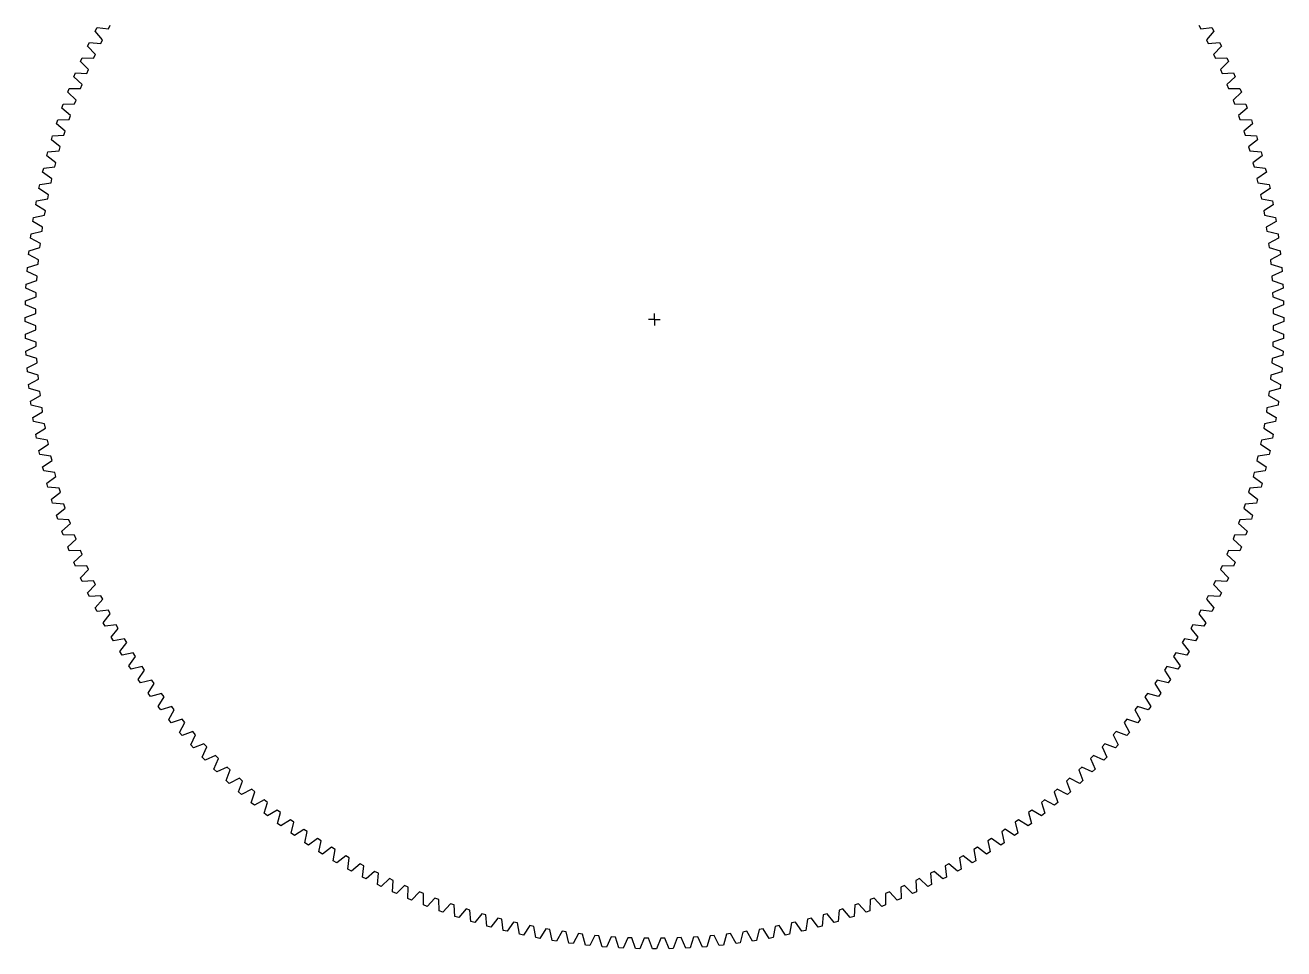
# Model space of a CAD drawing. Header units: millimetres. Extents: x 20 to 587, y 13 to 398.
# Drawn here: x 317.5 to 424.6, y 23.6 to 102.2 of the extents above; entities that cross this region are included whole.
import ezdxf

# ---------------------------------------------------------------- set-up
doc = ezdxf.new("R2010")
doc.units = ezdxf.units.MM

msp = doc.modelspace()

# ---------------------------------------------------------------- linework, layer by layer
at = {"color": 7, "true_color": 0xffffff}
for p, q in [((323.5, 101.71), (323.66, 102.02)), ((323.66, 102.02), (324.62, 101.92)), ((417.57, 101.92), (418.53, 102.02)), ((418.53, 102.02), (418.69, 101.71)), ((322.86, 100.44), (323.01, 100.75)), ((323.01, 100.75), (323.98, 100.67)), ((324.13, 100.99), (323.5, 101.71)), ((418.69, 101.71), (418.05, 100.99)), ((418.21, 100.67), (419.18, 100.75)), ((419.18, 100.75), (419.33, 100.44)), ((323.52, 99.73), (322.86, 100.44)), ((419.33, 100.44), (418.67, 99.73)), ((322.26, 99.15), (322.4, 99.46)), ((322.93, 98.46), (322.26, 99.15)), ((322.4, 99.46), (323.37, 99.41)), ((418.82, 99.41), (419.79, 99.46)), ((419.93, 99.15), (419.25, 98.46)), ((419.79, 99.46), (419.93, 99.15)), ((321.69, 97.84), (321.83, 98.16)), ((322.38, 97.17), (321.69, 97.84)), ((321.83, 98.16), (322.79, 98.13)), ((419.4, 98.13), (420.36, 98.16)), ((420.5, 97.84), (419.8, 97.17)), ((420.36, 98.16), (420.5, 97.84)), ((321.16, 96.52), (321.28, 96.84)), ((321.87, 95.86), (321.16, 96.52)), ((321.28, 96.84), (322.25, 96.84)), ((419.94, 96.84), (420.9, 96.84)), ((421.03, 96.52), (420.32, 95.86)), ((420.9, 96.84), (421.03, 96.52)), ((320.66, 95.18), (320.78, 95.51)), ((320.78, 95.51), (321.75, 95.53)), ((420.44, 95.53), (421.41, 95.51)), ((421.41, 95.51), (421.53, 95.18)), ((321.39, 94.55), (320.66, 95.18)), ((421.53, 95.18), (420.8, 94.54)), ((320.2, 93.83), (320.31, 94.16)), ((320.94, 93.22), (320.2, 93.83)), ((320.31, 94.16), (321.28, 94.21)), ((420.91, 94.21), (421.88, 94.16)), ((421.99, 93.83), (421.24, 93.22)), ((421.88, 94.16), (421.99, 93.83)), ((319.77, 92.47), (319.87, 92.8)), ((320.53, 91.88), (319.77, 92.47)), ((319.87, 92.8), (320.84, 92.88)), ((421.35, 92.88), (422.31, 92.8)), ((422.41, 92.47), (421.65, 91.87)), ((422.31, 92.8), (422.41, 92.47)), ((319.38, 91.1), (319.48, 91.44)), ((320.16, 90.52), (319.38, 91.1)), ((319.48, 91.44), (320.44, 91.54)), ((421.75, 91.54), (422.71, 91.44)), ((422.8, 91.1), (422.02, 90.52)), ((422.71, 91.44), (422.8, 91.1)), ((319.03, 89.72), (319.12, 90.06)), ((319.12, 90.06), (320.07, 90.18)), ((422.11, 90.18), (423.07, 90.06)), ((423.07, 90.06), (423.16, 89.72)), ((319.82, 89.16), (319.03, 89.72)), ((423.16, 89.72), (422.36, 89.16)), ((318.72, 88.33), (318.79, 88.67)), ((319.52, 87.79), (318.72, 88.33)), ((318.79, 88.67), (319.75, 88.82)), ((422.44, 88.82), (423.4, 88.67)), ((423.47, 88.33), (422.66, 87.79)), ((423.4, 88.67), (423.47, 88.33)), ((318.44, 86.93), (318.5, 87.27)), ((319.26, 86.42), (318.44, 86.93)), ((318.5, 87.27), (319.46, 87.45)), ((422.73, 87.45), (423.68, 87.27)), ((423.75, 86.93), (422.93, 86.42)), ((423.68, 87.27), (423.75, 86.93)), ((318.2, 85.52), (318.25, 85.87)), ((318.25, 85.87), (319.2, 86.07)), ((422.99, 86.07), (423.93, 85.87)), ((423.93, 85.87), (423.99, 85.52)), ((318.04, 84.46), (318.98, 84.69)), ((319.03, 85.03), (318.2, 85.52)), ((423.99, 85.52), (423.15, 85.03)), ((423.21, 84.69), (424.15, 84.46)), ((317.99, 84.11), (318.04, 84.46)), ((318.84, 83.65), (317.99, 84.11)), ((424.19, 84.11), (423.34, 83.65)), ((424.15, 84.46), (424.19, 84.11)), ((317.83, 82.7), (317.87, 83.04)), ((318.69, 82.25), (317.83, 82.7)), ((317.87, 83.04), (318.8, 83.3)), ((423.39, 83.3), (424.32, 83.04)), ((424.36, 82.7), (423.5, 82.25)), ((424.32, 83.04), (424.36, 82.7)), ((317.7, 81.28), (317.73, 81.62)), ((317.73, 81.62), (318.66, 81.9)), ((423.53, 81.9), (424.46, 81.62)), ((424.46, 81.62), (424.49, 81.28)), ((317.63, 80.2), (318.55, 80.5)), ((318.57, 80.86), (317.7, 81.28)), ((424.49, 81.28), (423.62, 80.86)), ((423.64, 80.5), (424.56, 80.2)), ((317.61, 79.85), (317.63, 80.2)), ((318.49, 79.46), (317.61, 79.85)), ((424.58, 79.85), (423.69, 79.46)), ((424.56, 80.2), (424.58, 79.85)), ((317.56, 78.43), (317.57, 78.78)), ((318.45, 78.06), (317.56, 78.43)), ((317.57, 78.78), (318.48, 79.1)), ((423.71, 79.1), (424.62, 78.78)), ((424.63, 78.43), (423.74, 78.06)), ((424.62, 78.78), (424.63, 78.43)), ((317.54, 77.35), (318.45, 77.7)), ((317.54, 77), (317.54, 77.35)), ((423.74, 77.7), (424.64, 77.35)), ((424.64, 77.35), (424.64, 77)), ((318.44, 76.65), (317.54, 77)), ((317.56, 75.93), (318.45, 76.3)), ((424.64, 77), (423.74, 76.65)), ((423.74, 76.3), (424.63, 75.93)), ((317.57, 75.58), (317.56, 75.93)), ((318.48, 75.25), (317.57, 75.58)), ((424.62, 75.58), (423.71, 75.25)), ((424.63, 75.93), (424.62, 75.58)), ((317.61, 74.5), (318.49, 74.9)), ((317.63, 74.15), (317.61, 74.5)), ((318.55, 73.85), (317.63, 74.15)), ((424.56, 74.15), (423.64, 73.85)), ((423.7, 74.9), (424.58, 74.5)), ((424.58, 74.5), (424.56, 74.15)), ((317.7, 73.08), (318.57, 73.5)), ((317.73, 72.73), (317.7, 73.08)), ((423.62, 73.5), (424.49, 73.08)), ((424.49, 73.08), (424.46, 72.73)), ((318.65, 72.45), (317.73, 72.73)), ((317.83, 71.66), (318.69, 72.1)), ((423.5, 72.1), (424.36, 71.66)), ((424.46, 72.73), (423.53, 72.45)), ((317.87, 71.31), (317.83, 71.66)), ((318.8, 71.06), (317.87, 71.31)), ((317.99, 70.24), (318.84, 70.71)), ((423.35, 70.71), (424.19, 70.24)), ((424.32, 71.31), (423.39, 71.06)), ((424.36, 71.66), (424.32, 71.31)), ((318.04, 69.9), (317.99, 70.24)), ((318.98, 69.67), (318.04, 69.9)), ((424.15, 69.9), (423.21, 69.67)), ((424.19, 70.24), (424.15, 69.9)), ((318.2, 68.83), (319.03, 69.32)), ((318.25, 68.49), (318.2, 68.83)), ((423.16, 69.32), (423.99, 68.83)), ((423.99, 68.83), (423.93, 68.49)), ((319.2, 68.29), (318.25, 68.49)), ((318.44, 67.43), (319.26, 67.94)), ((422.93, 67.94), (423.75, 67.43)), ((423.93, 68.49), (422.99, 68.29)), ((318.5, 67.08), (318.44, 67.43)), ((319.45, 66.91), (318.5, 67.08)), ((318.72, 66.03), (319.53, 66.56)), ((422.66, 66.56), (423.47, 66.03)), ((423.68, 67.08), (422.73, 66.91)), ((423.75, 67.43), (423.68, 67.08)), ((318.79, 65.69), (318.72, 66.03)), ((319.74, 65.54), (318.79, 65.69)), ((423.4, 65.69), (422.44, 65.54)), ((423.47, 66.03), (423.4, 65.69)), ((319.03, 64.64), (319.83, 65.19)), ((319.12, 64.3), (319.03, 64.64)), ((320.07, 64.17), (319.12, 64.3)), ((423.07, 64.3), (422.11, 64.17)), ((422.36, 65.19), (423.15, 64.64)), ((423.15, 64.64), (423.07, 64.3)), ((319.38, 63.26), (320.16, 63.83)), ((319.48, 62.92), (319.38, 63.26)), ((422.03, 63.83), (422.8, 63.26)), ((422.8, 63.26), (422.71, 62.92)), ((320.44, 62.82), (319.48, 62.92)), ((319.77, 61.89), (320.54, 62.48)), ((421.65, 62.48), (422.41, 61.89)), ((422.71, 62.92), (421.75, 62.82)), ((319.87, 61.55), (319.77, 61.89)), ((320.84, 61.48), (319.87, 61.55)), ((320.2, 60.52), (320.95, 61.14)), ((421.24, 61.14), (421.99, 60.52)), ((422.31, 61.55), (421.35, 61.48)), ((422.41, 61.89), (422.31, 61.55)), ((320.31, 60.19), (320.2, 60.52)), ((321.27, 60.14), (320.31, 60.19)), ((421.88, 60.19), (420.91, 60.14)), ((421.99, 60.52), (421.88, 60.19)), ((320.66, 59.18), (321.39, 59.81)), ((320.78, 58.85), (320.66, 59.18)), ((420.8, 59.81), (421.53, 59.18)), ((421.53, 59.18), (421.41, 58.85)), ((321.74, 58.82), (320.78, 58.85)), ((321.16, 57.84), (321.87, 58.49)), ((321.28, 57.51), (321.16, 57.84)), ((420.32, 58.49), (421.03, 57.84)), ((421.41, 58.85), (420.44, 58.82)), ((421.03, 57.84), (420.9, 57.51)), ((322.25, 57.52), (321.28, 57.51)), ((321.69, 56.52), (322.39, 57.19)), ((419.8, 57.19), (420.5, 56.52)), ((420.9, 57.51), (419.94, 57.52)), ((321.83, 56.2), (321.69, 56.52)), ((322.79, 56.22), (321.83, 56.2)), ((322.26, 55.21), (322.93, 55.9)), ((419.25, 55.9), (419.93, 55.21)), ((420.36, 56.2), (419.39, 56.22)), ((420.5, 56.52), (420.36, 56.2)), ((322.4, 54.89), (322.26, 55.21)), ((323.37, 54.94), (322.4, 54.89)), ((322.86, 53.92), (323.52, 54.63)), ((418.67, 54.63), (419.33, 53.92)), ((419.79, 54.89), (418.82, 54.95)), ((419.93, 55.21), (419.79, 54.89)), ((323.01, 53.6), (322.86, 53.92)), ((323.97, 53.68), (323.01, 53.6)), ((419.18, 53.6), (418.21, 53.68)), ((419.33, 53.92), (419.18, 53.6)), ((323.5, 52.64), (324.14, 53.37)), ((323.66, 52.33), (323.5, 52.64)), ((418.05, 53.37), (418.69, 52.64)), ((418.69, 52.64), (418.53, 52.33)), ((324.62, 52.44), (323.66, 52.33)), ((324.17, 51.38), (324.79, 52.13)), ((417.4, 52.13), (418.02, 51.38)), ((418.53, 52.33), (417.57, 52.44)), ((324.34, 51.08), (324.17, 51.38)), ((325.29, 51.21), (324.34, 51.08)), ((324.87, 50.14), (325.47, 50.9)), ((416.72, 50.9), (417.32, 50.14)), ((417.85, 51.08), (416.89, 51.21)), ((418.02, 51.38), (417.85, 51.08)), ((325.05, 49.84), (324.87, 50.14)), ((326, 50), (325.05, 49.84)), ((325.6, 48.92), (326.18, 49.7)), ((416, 49.7), (416.58, 48.92)), ((417.14, 49.84), (416.19, 50)), ((417.32, 50.14), (417.14, 49.84)), ((325.79, 48.63), (325.6, 48.92)), ((326.74, 48.81), (325.79, 48.63)), ((326.37, 47.72), (326.93, 48.51)), ((415.26, 48.51), (415.81, 47.72)), ((416.4, 48.63), (415.45, 48.81)), ((416.58, 48.92), (416.4, 48.63)), ((326.57, 47.43), (326.37, 47.72)), ((327.51, 47.64), (326.57, 47.43)), ((327.17, 46.54), (327.71, 47.35)), ((414.48, 47.34), (415.01, 46.54)), ((415.62, 47.43), (414.68, 47.64)), ((415.81, 47.72), (415.62, 47.43)), ((327.37, 46.26), (327.17, 46.54)), ((328.31, 46.49), (327.37, 46.26)), ((328, 45.38), (328.52, 46.2)), ((413.67, 46.2), (414.18, 45.38)), ((414.81, 46.26), (413.87, 46.49)), ((415.01, 46.54), (414.81, 46.26)), ((328.21, 45.1), (328, 45.38)), ((329.14, 45.36), (328.21, 45.1)), ((328.87, 44.25), (329.36, 45.08)), ((412.83, 45.08), (413.32, 44.25)), ((413.97, 45.1), (413.04, 45.36)), ((414.18, 45.38), (413.97, 45.1)), ((329.08, 43.97), (328.87, 44.25)), ((330.01, 44.25), (329.08, 43.97)), ((329.76, 43.13), (330.23, 43.98)), ((411.96, 43.98), (412.43, 43.13)), ((413.11, 43.97), (412.18, 44.25)), ((413.32, 44.25), (413.11, 43.97)), ((329.98, 42.87), (329.76, 43.13)), ((330.9, 43.17), (329.98, 42.87)), ((330.68, 42.05), (331.13, 42.9)), ((411.06, 42.9), (411.51, 42.05)), ((412.21, 42.87), (411.29, 43.17)), ((412.43, 43.13), (412.21, 42.87)), ((330.91, 41.78), (330.68, 42.05)), ((331.82, 42.11), (330.91, 41.78)), ((331.63, 40.98), (332.05, 41.85)), ((410.13, 41.85), (410.56, 40.98)), ((411.28, 41.78), (410.37, 42.11)), ((411.51, 42.05), (411.28, 41.78)), ((331.87, 40.73), (331.63, 40.98)), ((332.76, 41.08), (331.87, 40.73)), ((332.61, 39.94), (333.01, 40.83)), ((409.18, 40.82), (409.58, 39.95)), ((410.32, 40.73), (409.42, 41.08)), ((410.56, 40.98), (410.32, 40.73)), ((332.85, 39.69), (332.61, 39.94)), ((333.74, 40.07), (332.85, 39.69)), ((333.61, 38.93), (333.99, 39.82)), ((408.2, 39.82), (408.58, 38.93)), ((409.34, 39.69), (408.45, 40.07)), ((409.58, 39.95), (409.34, 39.69)), ((333.86, 38.69), (333.61, 38.93)), ((334.74, 39.09), (333.86, 38.69)), ((334.64, 37.95), (335, 38.85)), ((407.19, 38.85), (407.55, 37.95)), ((408.33, 38.69), (407.45, 39.09)), ((408.58, 38.93), (408.33, 38.69)), ((334.9, 37.71), (334.64, 37.95)), ((335.77, 38.14), (334.9, 37.71)), ((335.7, 36.99), (336.03, 37.9)), ((406.16, 37.9), (406.49, 36.99)), ((407.29, 37.71), (406.42, 38.14)), ((407.55, 37.95), (407.29, 37.71)), ((335.96, 36.76), (335.7, 36.99)), ((336.82, 37.21), (335.96, 36.76)), ((336.78, 36.06), (337.09, 36.98)), ((405.1, 36.98), (405.41, 36.07)), ((406.23, 36.76), (405.37, 37.21)), ((406.49, 36.99), (406.23, 36.76)), ((337.05, 35.84), (336.78, 36.06)), ((337.89, 36.31), (337.05, 35.84)), ((337.89, 35.17), (338.17, 36.09)), ((338.99, 35.44), (338.16, 34.95)), ((404.02, 34.95), (403.19, 35.44)), ((404.02, 36.09), (404.3, 35.17)), ((405.14, 35.84), (404.29, 36.31)), ((405.41, 36.07), (405.14, 35.84)), ((338.16, 34.95), (337.89, 35.17)), ((339.02, 34.3), (339.28, 35.23)), ((339.3, 34.09), (339.02, 34.3)), ((340.12, 34.6), (339.3, 34.09)), ((340.17, 33.46), (340.4, 34.4)), ((401.79, 34.4), (402.02, 33.46)), ((402.89, 34.09), (402.07, 34.6)), ((403.17, 34.3), (402.89, 34.09)), ((402.91, 35.23), (403.17, 34.3)), ((404.3, 35.17), (404.02, 34.95)), ((340.46, 33.26), (340.17, 33.46)), ((341.26, 33.79), (340.46, 33.26)), ((341.35, 32.65), (341.55, 33.6)), ((400.64, 33.59), (400.84, 32.65)), ((401.73, 33.26), (400.93, 33.8)), ((402.02, 33.46), (401.73, 33.26)), ((341.64, 32.46), (341.35, 32.65)), ((342.43, 33.01), (341.64, 32.46)), ((342.54, 31.87), (342.72, 32.82)), ((343.61, 32.27), (342.84, 31.69)), ((399.35, 31.69), (398.57, 32.27)), ((399.46, 32.82), (399.65, 31.87)), ((400.55, 32.46), (399.76, 33.02)), ((400.84, 32.65), (400.55, 32.46)), ((342.84, 31.69), (342.54, 31.87)), ((343.76, 31.13), (343.91, 32.09)), ((344.06, 30.95), (343.76, 31.13)), ((344.82, 31.55), (344.06, 30.95)), ((344.99, 30.42), (345.12, 31.38)), ((397.06, 31.38), (397.19, 30.42)), ((398.13, 30.95), (397.37, 31.55)), ((398.43, 31.13), (398.13, 30.95)), ((398.27, 32.08), (398.43, 31.13)), ((399.65, 31.87), (399.35, 31.69)), ((345.3, 30.25), (344.99, 30.42)), ((346.04, 30.87), (345.3, 30.25)), ((346.25, 29.74), (346.35, 30.7)), ((347.28, 30.22), (346.56, 29.58)), ((347.52, 29.1), (347.6, 30.06)), ((394.59, 30.06), (394.67, 29.1)), ((395.63, 29.58), (394.9, 30.22)), ((395.84, 30.7), (395.94, 29.74)), ((396.89, 30.25), (396.15, 30.87)), ((397.19, 30.42), (396.89, 30.25)), ((346.56, 29.58), (346.25, 29.74)), ((347.83, 28.94), (347.52, 29.1)), ((348.54, 29.6), (347.83, 28.94)), ((348.81, 28.49), (348.86, 29.45)), ((349.82, 29.02), (349.13, 28.34)), ((393.06, 28.34), (392.37, 29.02)), ((393.33, 29.45), (393.38, 28.49)), ((394.35, 28.94), (393.65, 29.6)), ((394.67, 29.1), (394.35, 28.94)), ((395.94, 29.74), (395.63, 29.58)), ((349.13, 28.34), (348.81, 28.49)), ((350.11, 27.91), (350.14, 28.88)), ((350.43, 27.77), (350.11, 27.91)), ((351.11, 28.47), (350.43, 27.77)), ((351.43, 27.37), (351.43, 28.34)), ((352.41, 27.95), (351.76, 27.24)), ((390.43, 27.24), (389.78, 27.95)), ((390.75, 28.33), (390.76, 27.37)), ((391.75, 27.77), (391.08, 28.47)), ((392.08, 27.91), (391.75, 27.77)), ((392.05, 28.87), (392.08, 27.91)), ((393.38, 28.49), (393.06, 28.34)), ((351.76, 27.24), (351.43, 27.37)), ((352.76, 26.86), (352.74, 27.83)), ((353.09, 26.74), (352.76, 26.86)), ((353.73, 27.47), (353.09, 26.74)), ((354.11, 26.39), (354.06, 27.36)), ((355.06, 27.03), (354.44, 26.28)), ((355.47, 25.96), (355.39, 26.92)), ((386.8, 26.92), (386.72, 25.96)), ((387.75, 26.28), (387.13, 27.03)), ((388.13, 27.36), (388.08, 26.39)), ((389.1, 26.74), (388.46, 27.47)), ((389.42, 26.86), (389.1, 26.74)), ((389.45, 27.83), (389.42, 26.86)), ((390.76, 27.37), (390.43, 27.24)), ((354.44, 26.28), (354.11, 26.39)), ((355.8, 25.86), (355.47, 25.96)), ((356.4, 26.62), (355.8, 25.86)), ((356.84, 25.56), (356.74, 26.52)), ((357.75, 26.25), (357.17, 25.47)), ((358.22, 25.2), (358.09, 26.16)), ((359.11, 25.91), (358.55, 25.12)), ((359.6, 24.87), (359.45, 25.83)), ((382.74, 25.83), (382.58, 24.88)), ((383.63, 25.12), (383.08, 25.91)), ((384.1, 26.16), (383.97, 25.2)), ((385.01, 25.47), (384.44, 26.25)), ((385.45, 26.52), (385.35, 25.56)), ((386.39, 25.86), (385.79, 26.62)), ((386.72, 25.96), (386.39, 25.86)), ((388.08, 26.39), (387.75, 26.28)), ((357.17, 25.47), (356.84, 25.56)), ((358.55, 25.12), (358.22, 25.2)), ((359.95, 24.8), (359.6, 24.87)), ((360.48, 25.61), (359.95, 24.8)), ((361, 24.59), (360.82, 25.54)), ((361.85, 25.34), (361.34, 24.52)), ((362.4, 24.34), (362.2, 25.28)), ((363.24, 25.12), (362.75, 24.28)), ((363.81, 24.12), (363.59, 25.07)), ((364.63, 24.92), (364.16, 24.08)), ((365.23, 23.95), (364.98, 24.88)), ((366.02, 24.77), (365.58, 23.91)), ((366.65, 23.81), (366.37, 24.74)), ((367.42, 24.65), (367, 23.78)), ((368.07, 23.71), (367.77, 24.63)), ((375.19, 23.78), (374.77, 24.66)), ((375.82, 24.74), (375.54, 23.81)), ((376.61, 23.91), (376.17, 24.77)), ((377.21, 24.88), (376.96, 23.95)), ((378.03, 24.08), (377.56, 24.93)), ((378.6, 25.06), (378.37, 24.13)), ((379.44, 24.28), (378.95, 25.12)), ((379.99, 25.28), (379.78, 24.34)), ((380.84, 24.52), (380.33, 25.34)), ((381.36, 25.54), (381.19, 24.59)), ((382.24, 24.8), (381.71, 25.61)), ((382.58, 24.88), (382.24, 24.8)), ((383.97, 25.2), (383.63, 25.12)), ((385.35, 25.56), (385.01, 25.47)), ((361.34, 24.52), (361, 24.59)), ((362.75, 24.28), (362.4, 24.34)), ((364.16, 24.08), (363.81, 24.12)), ((365.58, 23.91), (365.23, 23.95)), ((367, 23.78), (366.65, 23.81)), ((368.42, 23.69), (368.07, 23.71)), ((368.82, 24.57), (368.42, 23.69)), ((369.49, 23.65), (369.17, 24.56)), ((369.84, 23.64), (369.49, 23.65)), ((370.22, 24.53), (369.84, 23.64)), ((370.92, 23.63), (370.57, 24.53)), ((371.27, 23.63), (370.92, 23.63)), ((371.62, 24.53), (371.27, 23.63)), ((372.34, 23.64), (371.97, 24.54)), ((372.69, 23.65), (372.34, 23.64)), ((373.02, 24.56), (372.69, 23.65)), ((373.77, 23.69), (373.37, 24.58)), ((374.12, 23.71), (373.77, 23.69)), ((374.42, 24.63), (374.12, 23.71)), ((375.54, 23.81), (375.19, 23.78)), ((376.96, 23.95), (376.61, 23.91)), ((378.37, 24.13), (378.03, 24.08)), ((379.78, 24.34), (379.44, 24.28)), ((381.19, 24.59), (380.84, 24.52))]:
    msp.add_line(p, q, dxfattribs=at)
at = {"color": 9, "true_color": 0xd19cc7}
for p, q in [((324.62, 101.92), (324.78, 102.23)), ((417.4, 102.23), (417.57, 101.92)), ((323.98, 100.67), (324.13, 100.99)), ((418.05, 100.99), (418.21, 100.67)), ((323.37, 99.41), (323.52, 99.73)), ((418.67, 99.73), (418.82, 99.41)), ((322.79, 98.13), (322.93, 98.46)), ((419.25, 98.46), (419.4, 98.13)), ((322.25, 96.84), (322.38, 97.17)), ((419.8, 97.17), (419.94, 96.84)), ((321.75, 95.53), (321.87, 95.86)), ((420.32, 95.86), (420.44, 95.53)), ((321.28, 94.21), (321.39, 94.55)), ((420.8, 94.54), (420.91, 94.21)), ((320.84, 92.88), (320.94, 93.22)), ((421.24, 93.22), (421.35, 92.88)), ((320.44, 91.54), (320.53, 91.88)), ((421.65, 91.87), (421.75, 91.54)), ((320.07, 90.18), (320.16, 90.52)), ((422.02, 90.52), (422.11, 90.18)), ((319.75, 88.82), (319.82, 89.16)), ((422.36, 89.16), (422.44, 88.82)), ((319.46, 87.45), (319.52, 87.79)), ((422.66, 87.79), (422.73, 87.45)), ((319.2, 86.07), (319.26, 86.42)), ((422.93, 86.42), (422.99, 86.07)), ((318.98, 84.69), (319.03, 85.03)), ((423.15, 85.03), (423.21, 84.69)), ((318.8, 83.3), (318.84, 83.65)), ((423.34, 83.65), (423.39, 83.3)), ((318.66, 81.9), (318.69, 82.25)), ((423.5, 82.25), (423.53, 81.9)), ((318.55, 80.5), (318.57, 80.86)), ((423.62, 80.86), (423.64, 80.5)), ((318.48, 79.1), (318.49, 79.46)), ((423.69, 79.46), (423.71, 79.1)), ((318.45, 77.7), (318.45, 78.06)), ((371.09, 77.18), (370.59, 77.18)), ((371.09, 77.18), (371.09, 77.68)), ((371.09, 77.18), (371.09, 76.68)), ((371.09, 77.18), (371.59, 77.18)), ((423.74, 78.06), (423.74, 77.7)), ((318.45, 76.3), (318.44, 76.65)), ((423.74, 76.65), (423.74, 76.3)), ((318.49, 74.9), (318.48, 75.25)), ((423.71, 75.25), (423.7, 74.9)), ((318.57, 73.5), (318.55, 73.85)), ((423.64, 73.85), (423.62, 73.5)), ((318.69, 72.1), (318.65, 72.45)), ((423.53, 72.45), (423.5, 72.1)), ((318.84, 70.71), (318.8, 71.06)), ((423.39, 71.06), (423.35, 70.71)), ((319.03, 69.32), (318.98, 69.67)), ((423.21, 69.67), (423.16, 69.32)), ((319.26, 67.94), (319.2, 68.29)), ((422.99, 68.29), (422.93, 67.94)), ((319.53, 66.56), (319.45, 66.91)), ((422.73, 66.91), (422.66, 66.56)), ((319.83, 65.19), (319.74, 65.54)), ((422.44, 65.54), (422.36, 65.19)), ((320.16, 63.83), (320.07, 64.17)), ((422.11, 64.17), (422.03, 63.83)), ((320.54, 62.48), (320.44, 62.82)), ((421.75, 62.82), (421.65, 62.48)), ((320.95, 61.14), (320.84, 61.48)), ((421.35, 61.48), (421.24, 61.14)), ((321.39, 59.81), (321.27, 60.14)), ((420.91, 60.14), (420.8, 59.81)), ((321.87, 58.49), (321.74, 58.82)), ((420.44, 58.82), (420.32, 58.49)), ((322.39, 57.19), (322.25, 57.52)), ((419.94, 57.52), (419.8, 57.19)), ((322.93, 55.9), (322.79, 56.22)), ((419.39, 56.22), (419.25, 55.9)), ((323.52, 54.63), (323.37, 54.94)), ((418.82, 54.95), (418.67, 54.63)), ((324.14, 53.37), (323.97, 53.68)), ((418.21, 53.68), (418.05, 53.37)), ((324.79, 52.13), (324.62, 52.44)), ((417.57, 52.44), (417.4, 52.13)), ((325.47, 50.9), (325.29, 51.21)), ((416.89, 51.21), (416.72, 50.9)), ((326.18, 49.7), (326, 50)), ((416.19, 50), (416, 49.7)), ((326.93, 48.51), (326.74, 48.81)), ((415.45, 48.81), (415.26, 48.51)), ((327.71, 47.35), (327.51, 47.64)), ((414.68, 47.64), (414.48, 47.34)), ((328.52, 46.2), (328.31, 46.49)), ((413.87, 46.49), (413.67, 46.2)), ((329.36, 45.08), (329.14, 45.36)), ((413.04, 45.36), (412.83, 45.08)), ((330.23, 43.98), (330.01, 44.25)), ((412.18, 44.25), (411.96, 43.98)), ((331.13, 42.9), (330.9, 43.17)), ((411.29, 43.17), (411.06, 42.9)), ((332.05, 41.85), (331.82, 42.11)), ((410.37, 42.11), (410.13, 41.85)), ((333.01, 40.83), (332.76, 41.08)), ((409.42, 41.08), (409.18, 40.82)), ((333.99, 39.82), (333.74, 40.07)), ((408.45, 40.07), (408.2, 39.82)), ((335, 38.85), (334.74, 39.09)), ((407.45, 39.09), (407.19, 38.85)), ((336.03, 37.9), (335.77, 38.14)), ((406.42, 38.14), (406.16, 37.9)), ((337.09, 36.98), (336.82, 37.21)), ((405.37, 37.21), (405.1, 36.98)), ((338.17, 36.09), (337.89, 36.31)), ((339.28, 35.23), (338.99, 35.44)), ((403.19, 35.44), (402.91, 35.23)), ((404.29, 36.31), (404.02, 36.09)), ((340.4, 34.4), (340.12, 34.6)), ((402.07, 34.6), (401.79, 34.4)), ((341.55, 33.6), (341.26, 33.79)), ((400.93, 33.8), (400.64, 33.59)), ((342.72, 32.82), (342.43, 33.01)), ((343.91, 32.09), (343.61, 32.27)), ((398.57, 32.27), (398.27, 32.08)), ((399.76, 33.02), (399.46, 32.82)), ((345.12, 31.38), (344.82, 31.55)), ((397.37, 31.55), (397.06, 31.38)), ((346.35, 30.7), (346.04, 30.87)), ((347.6, 30.06), (347.28, 30.22)), ((394.9, 30.22), (394.59, 30.06)), ((396.15, 30.87), (395.84, 30.7)), ((348.86, 29.45), (348.54, 29.6)), ((350.14, 28.88), (349.82, 29.02)), ((392.37, 29.02), (392.05, 28.87)), ((393.65, 29.6), (393.33, 29.45)), ((351.43, 28.34), (351.11, 28.47)), ((352.74, 27.83), (352.41, 27.95)), ((389.78, 27.95), (389.45, 27.83)), ((391.08, 28.47), (390.75, 28.33)), ((354.06, 27.36), (353.73, 27.47)), ((355.39, 26.92), (355.06, 27.03)), ((387.13, 27.03), (386.8, 26.92)), ((388.46, 27.47), (388.13, 27.36)), ((356.74, 26.52), (356.4, 26.62)), ((358.09, 26.16), (357.75, 26.25)), ((359.45, 25.83), (359.11, 25.91)), ((383.08, 25.91), (382.74, 25.83)), ((384.44, 26.25), (384.1, 26.16)), ((385.79, 26.62), (385.45, 26.52)), ((360.82, 25.54), (360.48, 25.61)), ((362.2, 25.28), (361.85, 25.34)), ((363.59, 25.07), (363.24, 25.12)), ((364.98, 24.88), (364.63, 24.92)), ((366.37, 24.74), (366.02, 24.77)), ((367.77, 24.63), (367.42, 24.65)), ((374.77, 24.66), (374.42, 24.63)), ((376.17, 24.77), (375.82, 24.74)), ((377.56, 24.93), (377.21, 24.88)), ((378.95, 25.12), (378.6, 25.06)), ((380.33, 25.34), (379.99, 25.28)), ((381.71, 25.61), (381.36, 25.54)), ((369.17, 24.56), (368.82, 24.57)), ((370.57, 24.53), (370.22, 24.53)), ((371.97, 24.54), (371.62, 24.53)), ((373.37, 24.58), (373.02, 24.56))]:
    msp.add_line(p, q, dxfattribs=at)

doc.saveas('drawing.dxf')
